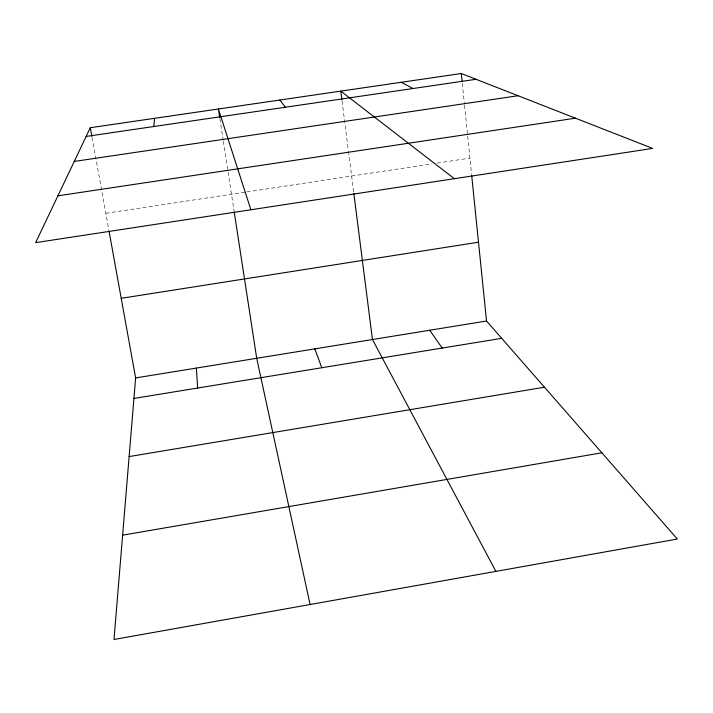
<?xml version="1.0" encoding="UTF-8"?>
<svg xmlns="http://www.w3.org/2000/svg" width="713" height="713" viewBox="0 0 713 713"><rect width="100%" height="100%" fill="white"/><g stroke="black" fill="none" stroke-linecap="round" stroke-linejoin="round"><path stroke-width="0.53" stroke-dasharray="3.56 2.67" d="M105.809 213.294L245.744 192.091M246.841 191.922L431.73 163.901M437.185 163.072L469.929 158.108M92.057 137.422L108.92 230.459M219.889 118.679L223.187 140.176M223.356 141.254L234.024 210.683M342.044 101.005L348.309 150.149M348.452 151.227L353.701 192.421M462.3 83.368L464.421 104.151M464.537 105.248L471.587 174.427"/><path stroke-width="1.07" d="M109.107 231.529L135.63 377.926L114 639.481L677.35 539.028L486.542 321.019L471.703 175.514M153.803 126.522L154.605 118.313M90.301 127.707L35.65 242.643L652.671 148.411L461.302 73.519L90.301 127.707L91.87 136.343M122.627 535.16L601.87 452.791M129.124 456.587L544.474 387.212M133.937 398.442L501.702 338.336M135.63 377.926L486.542 321.019M121.21 298.31L478.503 242.206M57.913 195.825L575.436 118.189M74.268 161.432L518.066 95.738M86.148 136.441L476.043 79.286M401.276 82.289L413.023 88.528M454.359 178.696L340.787 91.121L341.901 99.909M279.826 100.025L285.45 107.226M429.707 330.235L442.194 348.06M495.891 571.389L372.462 339.522L353.844 193.508M314.789 348.871L321.795 367.739M250.896 209.774L218.401 109L219.72 117.6M310.102 604.517L256.698 358.291L234.194 211.779M461.302 73.519L462.077 81.175M196.396 368.068L197.67 388.024"/></g></svg>
